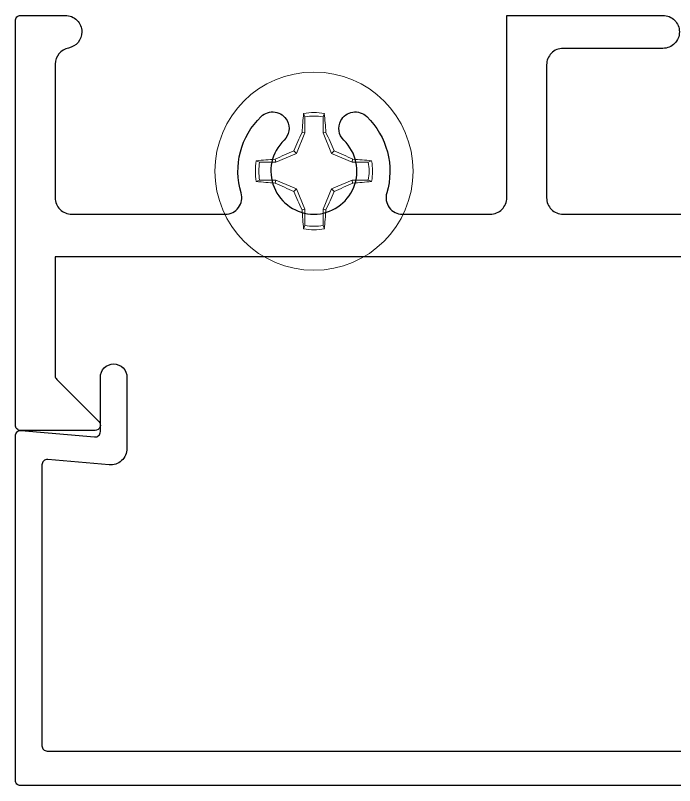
# Model space of a CAD drawing. Extents: x -23 to 190, y -172 to 85.
# Drawn here: x -2.397 to -1.156, y 43.38 to 44.829 of the extents above; entities that cross this region are included whole.
import ezdxf

# ---------------------------------------------------------------- set-up
doc = ezdxf.new("R2010")
doc.units = 0
doc.header["$MEASUREMENT"] = 0
doc.layers.get('0').update_dxf_attribs({"linetype": 'CONTINUOUS'})
doc.layers.add('FRAME', color=1, linetype='CONTINUOUS')

# ---------------------------------------------------------------- blocks, each defined once
blk = doc.blocks.new('3809 BLOCK FRAME')
blk.add_lwpolyline([(-1.674, 0.454), (-4.425, 0.454), (-4.425, 0.6777, -0.198912), (-4.4221, 0.6848), (-4.3429, 0.7639, 0.668179), (-4.35, 0.781), (-4.49, 0.781, 0.414214), (-4.5, 0.771), (-4.5, 0.01, 0.414214), (-4.49, 0), (-4.406, 0, 0.414214), (-4.375, 0.031, 0.358249), (-4.4, 0.0614, -0.358249), (-4.425, 0.0918), (-4.425, 0.343, -0.414214), (-4.394, 0.374), (-4.1047, 0.374, -0.5024), (-4.075, 0.3341, 0.280293), (-4.0375, 0.1903, 0.498955), (-3.9885, 0.198, 0.334263), (-3.9943, 0.2348, -2.470836), (-3.8817, 0.2348, 0.334263), (-3.8875, 0.198, 0.498955), (-3.8385, 0.1903, 0.280293), (-3.801, 0.3341, -0.5024), (-3.7713, 0.374), (-3.606, 0.374, -0.414214), (-3.575, 0.343), (-3.575, 0), (-3.281, 0, 0.414214), (-3.25, 0.031, 0.414214), (-3.281, 0.062), (-3.469, 0.062, -0.414214), (-3.5, 0.093), (-3.5, 0.343, -0.414214), (-3.469, 0.374), (-2.4167, 0.374, -0.5024)], format="xyb")
blk = doc.blocks.new('dfasdf')
at = {"color": 7, "linetype": 'Continuous', "lineweight": 15}
for p, q in [((54.6225, 25.6793), (54.62, 25.6856)), ((54.6225, 25.6793), (54.6225, 25.6488)), ((54.6566, 25.6488), (54.6566, 25.6793)), ((54.6225, 25.6488), (54.6065, 25.6101)), ((54.6225, 25.6488), (54.6171, 25.6499)), ((54.6566, 25.6488), (54.662, 25.6499)), ((54.6727, 25.6101), (54.6566, 25.6488)), ((54.6065, 25.6101), (54.5678, 25.5941)), ((54.6065, 25.6101), (54.6014, 25.6152)), ((54.6727, 25.6101), (54.6777, 25.6152)), ((54.7114, 25.5941), (54.6727, 25.6101)), ((54.5678, 25.5941), (54.5373, 25.5941)), ((54.5678, 25.5941), (54.5667, 25.5995)), ((54.7114, 25.5941), (54.7124, 25.5995)), ((54.7418, 25.5941), (54.7114, 25.5941)), ((54.7418, 25.5941), (54.7482, 25.5966)), ((54.5373, 25.56), (54.531, 25.5575)), ((54.5373, 25.56), (54.5678, 25.56)), ((54.5678, 25.56), (54.5667, 25.5546)), ((54.5678, 25.56), (54.6065, 25.544)), ((54.6727, 25.544), (54.7114, 25.56)), ((54.7114, 25.56), (54.7124, 25.5546)), ((54.7114, 25.56), (54.7418, 25.56)), ((54.6065, 25.544), (54.6014, 25.5389)), ((54.6065, 25.544), (54.6225, 25.5053)), ((54.6566, 25.5053), (54.6727, 25.544)), ((54.6727, 25.544), (54.6777, 25.5389)), ((54.6225, 25.5053), (54.6171, 25.5042)), ((54.6225, 25.5053), (54.6225, 25.4748)), ((54.6566, 25.5053), (54.662, 25.5042)), ((54.6566, 25.4748), (54.6566, 25.5053)), ((54.6566, 25.4748), (54.6592, 25.4685))]:
    blk.add_line(p, q, dxfattribs=at)
at = {"color": 7, "linetype": 'Continuous', "lineweight": 15, "flags": 128}
for points in [[(54.6566, 25.6793), (54.658, 25.6827), (54.6592, 25.6856)], [(54.5373, 25.5941), (54.534, 25.5954), (54.531, 25.5966)], [(54.7418, 25.56), (54.7452, 25.5587), (54.7482, 25.5575)], [(54.6225, 25.4748), (54.6212, 25.4714), (54.62, 25.4685)]]:
    blk.add_lwpolyline(points, dxfattribs=at)
at = {"color": 7, "linetype": 'Continuous', "lineweight": 15}
blk.add_circle((54.6396, 25.577), 0.1865, dxfattribs=at)
for centre, radius, start, end in [((55.5592, 25.5924), 0.9438, 174.331, 176.507), ((54.6396, 25.577), 0.1103, 79.7812, 100.2188), ((54.6396, 25.577), 0.1037, 80.5333, 99.4667), ((53.7199, 25.5924), 0.9438, 3.493, 5.669), ((55.6923, 25.1423), 1.1889, 154.7283, 156.5646), ((53.5869, 25.1423), 1.1889, 23.4354, 25.2717), ((55.0743, 24.5244), 1.1889, 113.4354, 115.2717), ((54.2049, 24.5244), 1.1889, 64.7283, 66.5646), ((54.6396, 25.577), 0.1103, 169.7812, 190.2188), ((54.6242, 24.6574), 0.9438, 93.493, 95.669), ((54.6396, 25.577), 0.1037, 170.5333, 189.4667), ((54.6549, 24.6574), 0.9438, 84.331, 86.507), ((54.6396, 25.577), 0.1037, 350.5333, 9.4667), ((54.6396, 25.577), 0.1103, 349.7812, 10.2188), ((54.6242, 26.4967), 0.9438, 264.331, 266.507), ((55.0743, 26.6297), 1.1889, 244.7283, 246.5646), ((54.2049, 26.6297), 1.1889, 293.4354, 295.2717), ((54.6549, 26.4967), 0.9438, 273.493, 275.669), ((55.6923, 26.0117), 1.1889, 203.4354, 205.2717), ((53.5869, 26.0117), 1.1889, 334.7283, 336.5646), ((55.5592, 25.5617), 0.9438, 183.493, 185.669), ((53.7199, 25.5617), 0.9438, 354.331, 356.507), ((54.6396, 25.577), 0.1037, 260.5333, 279.4667), ((54.6396, 25.577), 0.1103, 259.7812, 280.2188)]:
    blk.add_arc(centre, radius, start, end, dxfattribs=at)

msp = doc.modelspace()

# ---------------------------------------------------------------- linework, layer by layer
at = {"layer": 'FRAME'}
msp.add_lwpolyline([(0.7967, 43.3795), (-2.3873, 43.3795, -0.414214), (-2.3973, 43.3895), (-2.3973, 44.0375, -0.440011), (-2.3864, 44.0475), (-2.2481, 44.0354, 0.440011), (-2.2373, 44.0454), (-2.2373, 44.1477, -0.414214), (-2.2123, 44.1727, -0.414214), (-2.1873, 44.1477), (-2.1873, 44.0137, -0.440011), (-2.221, 43.9828), (-2.3364, 43.9929, 0.440011), (-2.3473, 43.983), (-2.3473, 43.4545, 0.414214), (-2.3373, 43.4445), (-0.8663, 43.4445, 0.414214)], format="xyb", dxfattribs=at)
msp.add_lwpolyline([(0.7967, 43.3795), (-2.3873, 43.3795, -0.414214), (-2.3973, 43.3895), (-2.3973, 44.0375, -0.440011), (-2.3864, 44.0475), (-2.2481, 44.0354, 0.440011), (-2.2373, 44.0454), (-2.2373, 44.1477, -0.414214), (-2.2123, 44.1727, -0.414214), (-2.1873, 44.1477), (-2.1873, 44.0137, -0.440011), (-2.221, 43.9828), (-2.3364, 43.9929, 0.440011), (-2.3473, 43.983), (-2.3473, 43.4545, 0.414214), (-2.3373, 43.4445), (-0.8663, 43.4445, 0.414214)], format="xyb", dxfattribs=at)

# ---------------------------------------------------------------- block references
msp.add_blockref('dfasdf', (-56.4748, 18.9585))
at = {"layer": 'FRAME', "xscale": -1, "rotation": 180}
msp.add_blockref('3809 BLOCK FRAME', (2.1027, 44.8285), dxfattribs=at)

doc.saveas('drawing.dxf')
